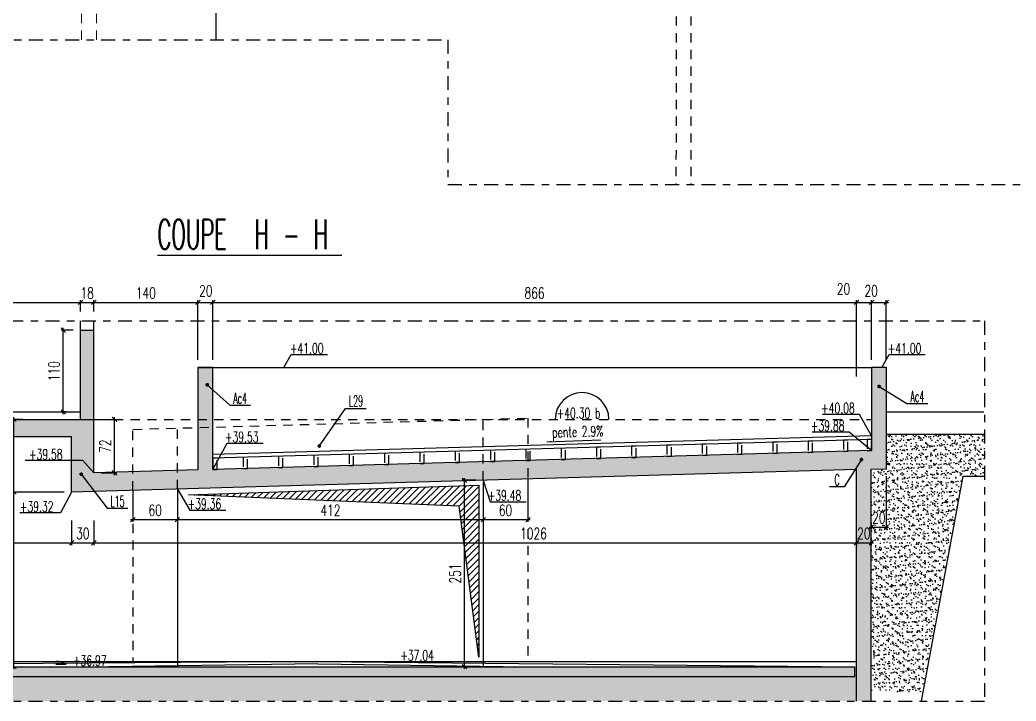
# Model space of a CAD drawing. Extents: x 308 to 787, y -199 to -146.
# Drawn here: x 344.21 to 357.61, y -190.22 to -181.05 of the extents above; entities that cross this region are included whole.
import ezdxf

# ---------------------------------------------------------------- set-up
doc = ezdxf.new("R2010")
doc.units = 0
doc.header["$LTSCALE"] = 0.5
doc.header["$MEASUREMENT"] = 0
for name, pattern in [('AXES2', [1.125, 0.75, -0.125, 0.125, -0.125]), ('CACHE', [0.375, 0.25, -0.125]), ('DISCONTINU2', [0.375, 0.25, -0.125])]:
    doc.linetypes.add(name, pattern=pattern)
doc.layers.get('DEFPOINTS').update_dxf_attribs({"linetype": 'CONTINUOUS'})
for name, color, linetype in [('1_AJSA_vue1', 251, 'CONTINUOUS'), ('1_AJSA_vue2', 13, 'CONTINUOUS'), ('_ SERTI RESERVATION', 210, 'CACHE'), ('AXES', 6, 'AXES2'), ('COTATION', 7, 'CONTINUOUS'), ('HABILLAGE', 7, 'CONTINUOUS'), ('MURS', 3, 'CONTINUOUS'), ('POCHAGE', 254, 'CONTINUOUS'), ('RDC', 7, 'DISCONTINU2'), ('REPERE-POUT', 4, 'CONTINUOUS'), ('REPERE-SEM', 4, 'CONTINUOUS')]:
    doc.layers.add(name, color=color, linetype=linetype)
doc.layers.add('STR - MACONNERIE', color=4, linetype='CONTINUOUS', lineweight=30)
doc.styles.add('ROMANS8', font='romans.shx', dxfattribs={"width": 0.7})
doc.styles.get("Standard").update_dxf_attribs({"font": 'txt.shx'})
doc.dimstyles.new('COT50 cm', dxfattribs={"dimtxt": 0.15, "dimasz": 0.06, "dimexe": 0.03, "dimexo": 0.1, "dimgap": 0.05, "dimtad": 1, "dimdec": 0, "dimlfac": 100, "dimzin": 0, "dimdsep": 46, "dimtxsty": 'ROMANS8', "dimblk1": 'OBLIQUE', "dimblk2": 'OBLIQUE', "dimsah": 1, "dimcen": 0.03, "dimdle": 0.03, "dimclrt": 1, "dimadec": 0, "dimazin": 0, "dimtfac": 1, "dimtdec": 0, "dimtmove": 0, "dimatfit": 3, "dimfxl": 0, "dimtolj": 1, "dimtzin": 0, "dimlwd": -1, "dimlwe": -1, "dimarcsym": 0})

# ---------------------------------------------------------------- blocks, each defined once
blk = doc.blocks.new('_Oblique')
at = {"layer": 'COTATION', "color": 0, "lineweight": -2}
blk.add_line((-0.5, -0.5), (0.5, 0.5), dxfattribs=at)
blk = doc.blocks.new('*D740')
at = {"layer": 'COTATION', "color": 0, "transparency": 16777216}
for p, q in [((338.619, -184.976), (338.619, -184.821)), ((345.024, -184.976), (345.024, -184.821)), ((338.589, -184.851), (345.054, -184.851))]:
    blk.add_line(p, q, dxfattribs=at)
at = {"layer": 'DEFPOINTS', "color": 0, "transparency": 16777216}
for p in [(345.024, -184.851), (338.619, -185.076), (345.024, -185.076)]:
    blk.add_point(p, dxfattribs=at)
at = {"layer": 'COTATION', "color": 0, "transparency": 16777216, "xscale": 0.06, "yscale": 0.06, "zscale": 0.06, "rotation": 180}
blk.add_blockref('_Oblique', (338.619, -184.851), dxfattribs=at)
at = {"layer": 'COTATION', "color": 0, "transparency": 16777216, "xscale": 0.06, "yscale": 0.06, "zscale": 0.06}
blk.add_blockref('_Oblique', (345.024, -184.851), dxfattribs=at)
at = {"layer": 'COTATION', "color": 1, "transparency": 16777216, "insert": (341.821, -184.726), "char_height": 0.15, "attachment_point": 5, "style": 'ROMANS8'}
blk.add_mtext('\\A1;640', dxfattribs=at)
blk = doc.blocks.new('*D741')
at = {"layer": 'COTATION', "color": 0, "transparency": 16777216}
for p, q in [((345.204, -184.976), (345.204, -184.821)), ((346.604, -185.626), (346.604, -184.821)), ((345.174, -184.851), (346.634, -184.851))]:
    blk.add_line(p, q, dxfattribs=at)
at = {"layer": 'DEFPOINTS', "color": 0, "transparency": 16777216}
for p in [(346.604, -184.851), (345.204, -185.076), (346.604, -185.726)]:
    blk.add_point(p, dxfattribs=at)
at = {"layer": 'COTATION', "color": 0, "transparency": 16777216, "xscale": 0.06, "yscale": 0.06, "zscale": 0.06, "rotation": 180}
blk.add_blockref('_Oblique', (345.204, -184.851), dxfattribs=at)
at = {"layer": 'COTATION', "color": 0, "transparency": 16777216, "xscale": 0.06, "yscale": 0.06, "zscale": 0.06}
blk.add_blockref('_Oblique', (346.604, -184.851), dxfattribs=at)
at = {"layer": 'COTATION', "color": 1, "transparency": 16777216, "insert": (345.904, -184.726), "char_height": 0.15, "attachment_point": 5, "style": 'ROMANS8'}
blk.add_mtext('\\A1;140', dxfattribs=at)
blk = doc.blocks.new('*D742')
at = {"layer": 'COTATION', "color": 0, "transparency": 16777216}
for p, q in [((346.804, -185.626), (346.804, -184.821)), ((355.464, -185.851), (355.464, -184.821)), ((346.774, -184.851), (355.494, -184.851))]:
    blk.add_line(p, q, dxfattribs=at)
at = {"layer": 'DEFPOINTS', "color": 0, "transparency": 16777216}
for p in [(355.464, -184.851), (346.804, -185.726), (355.464, -187.102)]:
    blk.add_point(p, dxfattribs=at)
at = {"layer": 'COTATION', "color": 0, "transparency": 16777216, "xscale": 0.06, "yscale": 0.06, "zscale": 0.06, "rotation": 180}
blk.add_blockref('_Oblique', (346.804, -184.851), dxfattribs=at)
at = {"layer": 'COTATION', "color": 0, "transparency": 16777216, "xscale": 0.06, "yscale": 0.06, "zscale": 0.06}
blk.add_blockref('_Oblique', (355.464, -184.851), dxfattribs=at)
at = {"layer": 'COTATION', "color": 1, "transparency": 16777216, "insert": (351.134, -184.726), "char_height": 0.15, "attachment_point": 5, "style": 'ROMANS8'}
blk.add_mtext('\\A1;866', dxfattribs=at)
blk = doc.blocks.new('*D743')
at = {"layer": 'COTATION', "color": 0, "transparency": 16777216}
for p, q in [((355.464, -185.851), (355.464, -184.821)), ((355.666, -185.626), (355.666, -184.821)), ((355.434, -184.851), (355.696, -184.851))]:
    blk.add_line(p, q, dxfattribs=at)
at = {"layer": 'DEFPOINTS', "color": 0, "transparency": 16777216}
for p in [(355.666, -184.851), (355.666, -185.726), (355.464, -187.102)]:
    blk.add_point(p, dxfattribs=at)
at = {"layer": 'COTATION', "color": 0, "transparency": 16777216, "xscale": 0.06, "yscale": 0.06, "zscale": 0.06, "rotation": 180}
blk.add_blockref('_Oblique', (355.464, -184.851), dxfattribs=at)
at = {"layer": 'COTATION', "color": 0, "transparency": 16777216, "xscale": 0.06, "yscale": 0.06, "zscale": 0.06}
blk.add_blockref('_Oblique', (355.666, -184.851), dxfattribs=at)
at = {"layer": 'COTATION', "color": 1, "transparency": 16777216, "insert": (355.29, -184.67), "char_height": 0.15, "attachment_point": 5, "style": 'ROMANS8'}
blk.add_mtext('\\A1;20', dxfattribs=at)
blk = doc.blocks.new('*D744')
at = {"layer": 'COTATION', "color": 0, "transparency": 16777216}
for p, q in [((355.666, -185.626), (355.666, -184.821)), ((355.866, -185.626), (355.866, -184.821)), ((355.636, -184.851), (355.896, -184.851))]:
    blk.add_line(p, q, dxfattribs=at)
at = {"layer": 'DEFPOINTS', "color": 0, "transparency": 16777216}
for p in [(355.866, -184.851), (355.666, -185.726), (355.866, -185.726)]:
    blk.add_point(p, dxfattribs=at)
at = {"layer": 'COTATION', "color": 0, "transparency": 16777216, "xscale": 0.06, "yscale": 0.06, "zscale": 0.06, "rotation": 180}
blk.add_blockref('_Oblique', (355.666, -184.851), dxfattribs=at)
at = {"layer": 'COTATION', "color": 0, "transparency": 16777216, "xscale": 0.06, "yscale": 0.06, "zscale": 0.06}
blk.add_blockref('_Oblique', (355.866, -184.851), dxfattribs=at)
at = {"layer": 'COTATION', "color": 1, "transparency": 16777216, "insert": (355.664, -184.696), "char_height": 0.15, "attachment_point": 5, "style": 'ROMANS8'}
blk.add_mtext('\\A1;20', dxfattribs=at)
blk = doc.blocks.new('*D737')
at = {"layer": 'COTATION', "color": 0, "transparency": 16777216}
for p, q in [((344.793, -186.356), (344.793, -185.196)), ((344.924, -185.226), (344.763, -185.226)), ((344.837, -186.326), (344.763, -186.326))]:
    blk.add_line(p, q, dxfattribs=at)
at = {"layer": 'DEFPOINTS', "color": 0, "transparency": 16777216}
for p in [(344.793, -185.226), (345.024, -185.226), (344.937, -186.326)]:
    blk.add_point(p, dxfattribs=at)
at = {"layer": 'COTATION', "color": 0, "transparency": 16777216, "xscale": 0.06, "yscale": 0.06, "zscale": 0.06}
for p, rotation in [((344.793, -185.226), 90), ((344.793, -186.326), 270)]:
    blk.add_blockref('_Oblique', p, dxfattribs=dict(at, rotation=rotation))
at = {"layer": 'COTATION', "color": 1, "transparency": 16777216, "insert": (344.668, -185.776), "char_height": 0.15, "attachment_point": 5, "rotation": 90, "style": 'ROMANS8'}
blk.add_mtext('\\A1;110', dxfattribs=at)
blk = doc.blocks.new('*D745')
at = {"layer": 'COTATION', "color": 0, "transparency": 16777216}
for p, q in [((344.804, -187.405), (344.097, -187.405)), ((344.127, -189.786), (344.127, -187.375)), ((344.096, -189.756), (344.157, -189.756))]:
    blk.add_line(p, q, dxfattribs=at)
at = {"layer": 'DEFPOINTS', "color": 0, "transparency": 16777216}
for p in [(344.127, -187.405), (344.904, -187.405), (343.996, -189.756)]:
    blk.add_point(p, dxfattribs=at)
at = {"layer": 'COTATION', "color": 0, "transparency": 16777216, "xscale": 0.06, "yscale": 0.06, "zscale": 0.06}
for p, rotation in [((344.127, -187.405), 90), ((344.127, -189.756), 270)]:
    blk.add_blockref('_Oblique', p, dxfattribs=dict(at, rotation=rotation))
at = {"layer": 'COTATION', "color": 1, "transparency": 16777216, "insert": (344.002, -188.581), "char_height": 0.15, "attachment_point": 5, "rotation": 90, "style": 'ROMANS8'}
blk.add_mtext('\\A1;235', dxfattribs=at)
blk = doc.blocks.new('*D746')
at = {"layer": 'COTATION', "color": 0, "transparency": 16777216}
for p, q in [((344.25, -186.426), (344.097, -186.426)), ((344.127, -187.435), (344.127, -186.396)), ((344.804, -187.405), (344.097, -187.405))]:
    blk.add_line(p, q, dxfattribs=at)
at = {"layer": 'DEFPOINTS', "color": 0, "transparency": 16777216}
for p in [(344.127, -186.426), (344.35, -186.426), (344.904, -187.405)]:
    blk.add_point(p, dxfattribs=at)
at = {"layer": 'COTATION', "color": 0, "transparency": 16777216, "xscale": 0.06, "yscale": 0.06, "zscale": 0.06}
for p, rotation in [((344.127, -186.426), 90), ((344.127, -187.405), 270)]:
    blk.add_blockref('_Oblique', p, dxfattribs=dict(at, rotation=rotation))
at = {"layer": 'COTATION', "color": 1, "transparency": 16777216, "insert": (344.002, -186.916), "char_height": 0.15, "attachment_point": 5, "rotation": 90, "style": 'ROMANS8'}
blk.add_mtext('\\A1;98', dxfattribs=at)
blk = doc.blocks.new('*D747')
at = {"layer": 'COTATION', "color": 0, "transparency": 16777216}
for p, q in [((346.604, -185.626), (346.604, -184.821)), ((346.804, -184.913), (346.804, -184.821)), ((346.574, -184.851), (346.834, -184.851))]:
    blk.add_line(p, q, dxfattribs=at)
at = {"layer": 'DEFPOINTS', "color": 0, "transparency": 16777216}
for p in [(346.804, -184.851), (346.804, -185.013), (346.604, -185.726)]:
    blk.add_point(p, dxfattribs=at)
at = {"layer": 'COTATION', "color": 0, "transparency": 16777216, "xscale": 0.06, "yscale": 0.06, "zscale": 0.06, "rotation": 180}
blk.add_blockref('_Oblique', (346.604, -184.851), dxfattribs=at)
at = {"layer": 'COTATION', "color": 0, "transparency": 16777216, "xscale": 0.06, "yscale": 0.06, "zscale": 0.06}
blk.add_blockref('_Oblique', (346.804, -184.851), dxfattribs=at)
at = {"layer": 'COTATION', "color": 1, "transparency": 16777216, "insert": (346.712, -184.697), "char_height": 0.15, "attachment_point": 5, "style": 'ROMANS8'}
blk.add_mtext('\\A1;20', dxfattribs=at)
blk = doc.blocks.new('*D748')
at = {"layer": 'COTATION', "color": 0, "transparency": 16777216}
for p, q in [((345.024, -184.976), (345.024, -184.821)), ((345.204, -184.868), (345.204, -184.821)), ((344.994, -184.851), (345.234, -184.851))]:
    blk.add_line(p, q, dxfattribs=at)
at = {"layer": 'DEFPOINTS', "color": 0, "transparency": 16777216}
for p in [(345.204, -184.851), (345.024, -185.076), (345.204, -184.968)]:
    blk.add_point(p, dxfattribs=at)
at = {"layer": 'COTATION', "color": 0, "transparency": 16777216, "xscale": 0.06, "yscale": 0.06, "zscale": 0.06, "rotation": 180}
blk.add_blockref('_Oblique', (345.024, -184.851), dxfattribs=at)
at = {"layer": 'COTATION', "color": 0, "transparency": 16777216, "xscale": 0.06, "yscale": 0.06, "zscale": 0.06}
blk.add_blockref('_Oblique', (345.204, -184.851), dxfattribs=at)
at = {"layer": 'COTATION', "color": 1, "transparency": 16777216, "insert": (345.114, -184.726), "char_height": 0.15, "attachment_point": 5, "style": 'ROMANS8'}
blk.add_mtext('\\A1;18', dxfattribs=at)
blk = doc.blocks.new('*D750')
at = {"layer": 'COTATION', "color": 0, "transparency": 16777216}
for p, q in [((338.639, -187.888), (338.639, -188.118)), ((344.904, -187.788), (344.904, -188.118)), ((338.609, -188.088), (344.934, -188.088))]:
    blk.add_line(p, q, dxfattribs=at)
at = {"layer": 'DEFPOINTS', "color": 0, "transparency": 16777216}
for p in [(344.904, -187.688), (338.639, -187.788), (344.904, -188.088)]:
    blk.add_point(p, dxfattribs=at)
at = {"layer": 'COTATION', "color": 0, "transparency": 16777216, "xscale": 0.06, "yscale": 0.06, "zscale": 0.06, "rotation": 180}
blk.add_blockref('_Oblique', (338.639, -188.088), dxfattribs=at)
at = {"layer": 'COTATION', "color": 0, "transparency": 16777216, "xscale": 0.06, "yscale": 0.06, "zscale": 0.06}
blk.add_blockref('_Oblique', (344.904, -188.088), dxfattribs=at)
at = {"layer": 'COTATION', "color": 1, "transparency": 16777216, "insert": (341.771, -187.963), "char_height": 0.15, "attachment_point": 5, "style": 'ROMANS8'}
blk.add_mtext('\\A1;627', dxfattribs=at)
blk = doc.blocks.new('*D751')
at = {"layer": 'COTATION', "color": 0, "transparency": 16777216}
for p, q in [((344.904, -187.788), (344.904, -188.118)), ((345.204, -187.788), (345.204, -188.118)), ((344.874, -188.088), (345.234, -188.088))]:
    blk.add_line(p, q, dxfattribs=at)
at = {"layer": 'DEFPOINTS', "color": 0, "transparency": 16777216}
for p in [(344.904, -187.688), (345.204, -187.688), (345.204, -188.088)]:
    blk.add_point(p, dxfattribs=at)
at = {"layer": 'COTATION', "color": 0, "transparency": 16777216, "xscale": 0.06, "yscale": 0.06, "zscale": 0.06, "rotation": 180}
blk.add_blockref('_Oblique', (344.904, -188.088), dxfattribs=at)
at = {"layer": 'COTATION', "color": 0, "transparency": 16777216, "xscale": 0.06, "yscale": 0.06, "zscale": 0.06}
blk.add_blockref('_Oblique', (345.204, -188.088), dxfattribs=at)
at = {"layer": 'COTATION', "color": 1, "transparency": 16777216, "insert": (345.054, -187.963), "char_height": 0.15, "attachment_point": 5, "style": 'ROMANS8'}
blk.add_mtext('\\A1;30', dxfattribs=at)
blk = doc.blocks.new('*D752')
at = {"layer": 'COTATION', "color": 0, "transparency": 16777216}
for p, q in [((345.204, -187.788), (345.204, -188.118)), ((355.464, -188.025), (355.464, -188.118)), ((345.174, -188.088), (355.494, -188.088))]:
    blk.add_line(p, q, dxfattribs=at)
at = {"layer": 'DEFPOINTS', "color": 0, "transparency": 16777216}
for p in [(345.204, -187.688), (355.464, -187.925), (355.464, -188.088)]:
    blk.add_point(p, dxfattribs=at)
at = {"layer": 'COTATION', "color": 0, "transparency": 16777216, "xscale": 0.06, "yscale": 0.06, "zscale": 0.06, "rotation": 180}
blk.add_blockref('_Oblique', (345.204, -188.088), dxfattribs=at)
at = {"layer": 'COTATION', "color": 0, "transparency": 16777216, "xscale": 0.06, "yscale": 0.06, "zscale": 0.06}
blk.add_blockref('_Oblique', (355.464, -188.088), dxfattribs=at)
at = {"layer": 'COTATION', "color": 1, "transparency": 16777216, "insert": (351.119, -187.963), "char_height": 0.15, "attachment_point": 5, "style": 'ROMANS8'}
blk.add_mtext('\\A1;1026', dxfattribs=at)
blk = doc.blocks.new('*D753')
at = {"layer": 'COTATION', "color": 0, "transparency": 16777216}
for p, q in [((355.464, -188.025), (355.464, -188.118)), ((355.664, -188.025), (355.664, -188.118)), ((355.434, -188.088), (355.694, -188.088))]:
    blk.add_line(p, q, dxfattribs=at)
at = {"layer": 'DEFPOINTS', "color": 0, "transparency": 16777216}
for p in [(355.464, -187.925), (355.664, -187.925), (355.664, -188.088)]:
    blk.add_point(p, dxfattribs=at)
at = {"layer": 'COTATION', "color": 0, "transparency": 16777216, "xscale": 0.06, "yscale": 0.06, "zscale": 0.06, "rotation": 180}
blk.add_blockref('_Oblique', (355.464, -188.088), dxfattribs=at)
at = {"layer": 'COTATION', "color": 0, "transparency": 16777216, "xscale": 0.06, "yscale": 0.06, "zscale": 0.06}
blk.add_blockref('_Oblique', (355.664, -188.088), dxfattribs=at)
at = {"layer": 'COTATION', "color": 1, "transparency": 16777216, "insert": (355.564, -187.963), "char_height": 0.15, "attachment_point": 5, "style": 'ROMANS8'}
blk.add_mtext('\\A1;20', dxfattribs=at)
blk = doc.blocks.new('*D754')
at = {"layer": 'COTATION', "color": 0, "transparency": 16777216}
for p, q in [((355.866, -187.191), (355.866, -187.906)), ((355.634, -187.876), (355.896, -187.876)), ((355.664, -187.814), (355.664, -187.906))]:
    blk.add_line(p, q, dxfattribs=at)
at = {"layer": 'DEFPOINTS', "color": 0, "transparency": 16777216}
for p in [(355.866, -187.091), (355.664, -187.714), (355.866, -187.876)]:
    blk.add_point(p, dxfattribs=at)
at = {"layer": 'COTATION', "color": 0, "transparency": 16777216, "xscale": 0.06, "yscale": 0.06, "zscale": 0.06, "rotation": 180}
blk.add_blockref('_Oblique', (355.664, -187.876), dxfattribs=at)
at = {"layer": 'COTATION', "color": 0, "transparency": 16777216, "xscale": 0.06, "yscale": 0.06, "zscale": 0.06}
blk.add_blockref('_Oblique', (355.866, -187.876), dxfattribs=at)
at = {"layer": 'COTATION', "color": 1, "transparency": 16777216, "insert": (355.765, -187.751), "char_height": 0.15, "attachment_point": 5, "style": 'ROMANS8'}
blk.add_mtext('\\A1;20', dxfattribs=at)
blk = doc.blocks.new('*D1262')
at = {"layer": 'COTATION', "color": 0, "transparency": 16777216}
for p, q in [((345.124, -186.426), (345.512, -186.426)), ((345.482, -187.176), (345.482, -186.396)), ((345.304, -187.146), (345.512, -187.146))]:
    blk.add_line(p, q, dxfattribs=at)
at = {"layer": 'DEFPOINTS', "color": 0, "transparency": 16777216}
for p in [(345.024, -186.426), (345.482, -186.426), (345.204, -187.146)]:
    blk.add_point(p, dxfattribs=at)
at = {"layer": 'COTATION', "color": 0, "transparency": 16777216, "xscale": 0.06, "yscale": 0.06, "zscale": 0.06}
for p, rotation in [((345.482, -186.426), 90), ((345.482, -187.146), 270)]:
    blk.add_blockref('_Oblique', p, dxfattribs=dict(at, rotation=rotation))
at = {"layer": 'COTATION', "color": 1, "transparency": 16777216, "insert": (345.357, -186.786), "char_height": 0.15, "attachment_point": 5, "rotation": 90, "style": 'ROMANS8'}
blk.add_mtext('\\A1;72', dxfattribs=at)
blk = doc.blocks.new('*D1307')
at = {"layer": 'COTATION', "color": 0, "transparency": 16777216}
for p, q in [((350.191, -189.786), (350.191, -187.216)), ((350.344, -187.246), (350.161, -187.246)), ((350.344, -189.756), (350.161, -189.756))]:
    blk.add_line(p, q, dxfattribs=at)
at = {"layer": 'DEFPOINTS', "color": 0, "transparency": 16777216}
for p in [(350.191, -187.246), (350.444, -187.246), (350.444, -189.756)]:
    blk.add_point(p, dxfattribs=at)
at = {"layer": 'COTATION', "color": 0, "transparency": 16777216, "xscale": 0.06, "yscale": 0.06, "zscale": 0.06}
for p, rotation in [((350.191, -187.246), 90), ((350.191, -189.756), 270)]:
    blk.add_blockref('_Oblique', p, dxfattribs=dict(at, rotation=rotation))
at = {"layer": 'COTATION', "color": 1, "transparency": 16777216, "insert": (350.066, -188.501), "char_height": 0.15, "attachment_point": 5, "rotation": 90, "style": 'ROMANS8'}
blk.add_mtext('\\A1;251', dxfattribs=at)
blk = doc.blocks.new('*D1309')
at = {"layer": 'COTATION', "color": 0, "transparency": 16777216}
for p, q in [((345.728, -187.482), (345.728, -187.805)), ((345.698, -187.775), (346.358, -187.775)), ((346.328, -187.775), (346.328, -187.805))]:
    blk.add_line(p, q, dxfattribs=at)
at = {"layer": 'DEFPOINTS', "color": 0, "transparency": 16777216}
for p in [(345.728, -187.382), (346.328, -187.691), (346.328, -187.775)]:
    blk.add_point(p, dxfattribs=at)
at = {"layer": 'COTATION', "color": 0, "transparency": 16777216, "xscale": 0.06, "yscale": 0.06, "zscale": 0.06, "rotation": 180}
blk.add_blockref('_Oblique', (345.728, -187.775), dxfattribs=at)
at = {"layer": 'COTATION', "color": 0, "transparency": 16777216, "xscale": 0.06, "yscale": 0.06, "zscale": 0.06}
blk.add_blockref('_Oblique', (346.328, -187.775), dxfattribs=at)
at = {"layer": 'COTATION', "color": 1, "transparency": 16777216, "insert": (346.028, -187.65), "char_height": 0.15, "attachment_point": 5, "style": 'ROMANS8'}
blk.add_mtext('\\A1;60', dxfattribs=at)
blk = doc.blocks.new('*D1310')
at = {"layer": 'COTATION', "color": 0, "transparency": 16777216}
for p, q in [((350.444, -187.702), (350.444, -187.805)), ((346.298, -187.775), (350.474, -187.775)), ((346.328, -187.775), (346.328, -187.805))]:
    blk.add_line(p, q, dxfattribs=at)
at = {"layer": 'DEFPOINTS', "color": 0, "transparency": 16777216}
for p in [(350.444, -187.602), (346.328, -187.691), (350.444, -187.775)]:
    blk.add_point(p, dxfattribs=at)
at = {"layer": 'COTATION', "color": 0, "transparency": 16777216, "xscale": 0.06, "yscale": 0.06, "zscale": 0.06, "rotation": 180}
blk.add_blockref('_Oblique', (346.328, -187.775), dxfattribs=at)
at = {"layer": 'COTATION', "color": 0, "transparency": 16777216, "xscale": 0.06, "yscale": 0.06, "zscale": 0.06}
blk.add_blockref('_Oblique', (350.444, -187.775), dxfattribs=at)
at = {"layer": 'COTATION', "color": 1, "transparency": 16777216, "insert": (348.386, -187.65), "char_height": 0.15, "attachment_point": 5, "style": 'ROMANS8'}
blk.add_mtext('\\A1;412', dxfattribs=at)
blk = doc.blocks.new('*D1311')
at = {"layer": 'COTATION', "color": 0, "transparency": 16777216}
for p, q in [((351.044, -187.329), (351.044, -187.805)), ((350.444, -187.702), (350.444, -187.805)), ((350.414, -187.775), (351.074, -187.775))]:
    blk.add_line(p, q, dxfattribs=at)
at = {"layer": 'DEFPOINTS', "color": 0, "transparency": 16777216}
for p in [(351.044, -187.229), (350.444, -187.602), (351.044, -187.775)]:
    blk.add_point(p, dxfattribs=at)
at = {"layer": 'COTATION', "color": 0, "transparency": 16777216, "xscale": 0.06, "yscale": 0.06, "zscale": 0.06, "rotation": 180}
blk.add_blockref('_Oblique', (350.444, -187.775), dxfattribs=at)
at = {"layer": 'COTATION', "color": 0, "transparency": 16777216, "xscale": 0.06, "yscale": 0.06, "zscale": 0.06}
blk.add_blockref('_Oblique', (351.044, -187.775), dxfattribs=at)
at = {"layer": 'COTATION', "color": 1, "transparency": 16777216, "insert": (350.744, -187.65), "char_height": 0.15, "attachment_point": 5, "style": 'ROMANS8'}
blk.add_mtext('\\A1;60', dxfattribs=at)

msp = doc.modelspace()

# ---------------------------------------------------------------- hatches: boundary and pattern name
at = {"layer": '_ SERTI RESERVATION'}
h = msp.add_hatch(dxfattribs=at)
h.set_pattern_fill('ANSI31', color=256, scale=0.5)
h.set_pattern_definition([(45, (21.95726, 0.34311), (-0.044194174, 0.044194174), [])])
h.paths.add_polyline_path([(346.4794, -187.4438), (350.1182, -187.5947), (350.3855, -189.6277), (350.3837, -187.3113)])
at = {"layer": 'HABILLAGE'}
h = msp.add_hatch(dxfattribs=at)
h.set_pattern_fill('AR-SAND', color=256, scale=0.05, style=0)
h.set_pattern_definition([(37.5, (-5.93899, 5.12633), (-0.003149668, 0.096341188), [0, -0.076, 0, -0.085, 0, -0.08125]), (7.5, (-5.93899, 5.12633), (0.088488835, 0.141107303), [0, -0.041, 0, -0.0685, 0, -0.02625]), (327.5, (-6.00049, 5.12633), (0.155707093, 0.000282953), [0, -0.025, 0, -0.09, 0, -0.1175]), (317.5, (-6.00049, 5.12633), (0.15030633, 0.04388378), [0, -0.0125, 0, -0.059, 0, -0.0675])])
h.paths.add_polyline_path([(356.8992, -187.1892), (357.1867, -187.1892), (357.1867, -186.6265), (355.8663, -186.6265), (355.8663, -186.8407), (355.8663, -187.0908), (355.6635, -187.0966), (355.6635, -190.0882), (356.3408, -190.0882)])
h.paths.add_polyline_path([(355.6424, -187.8638), (355.8874, -187.8638), (355.8874, -187.6388), (355.6424, -187.6388)], flags=9)
h = msp.add_hatch(dxfattribs=at)
h.set_pattern_fill('AR-SAND', color=256, scale=0.05, style=0)
h.set_pattern_definition([(37.5, (-15.44949, -59.819424), (-0.003149668, 0.096341188), [0, -0.076, 0, -0.085, 0, -0.08125]), (7.5, (-15.44949, -59.81942), (0.088488835, 0.141107303), [0, -0.041, 0, -0.0685, 0, -0.02625]), (327.5, (-15.51099, -59.819424), (0.155707093, 0.000282953), [0, -0.025, 0, -0.09, 0, -0.1175]), (317.5, (-15.51099, -59.81942), (0.15030633, 0.04388378), [0, -0.0125, 0, -0.059, 0, -0.0675])])
h.paths.add_polyline_path([(338.6385, -190.2182), (355.4635, -190.2182), (355.4635, -189.8865), (338.6385, -189.8865)])
at = {"layer": 'POCHAGE'}
h = msp.add_hatch(color=256, dxfattribs=at)
h.paths.add_polyline_path([(355.8663, -185.7265), (355.6663, -185.7265), (355.6663, -186.8464), (351.0435, -186.979), (351.0435, -187.2291), (355.4635, -187.1023), (355.4635, -190.2182), (355.6635, -190.2182), (355.6635, -187.0966), (355.8663, -187.0908)])
h.paths.add_polyline_path([(351.0435, -186.979), (350.4435, -186.9962), (350.4435, -187.2463), (351.0435, -187.2291)])
h.paths.add_polyline_path([(350.4435, -186.9962), (346.8035, -187.1006), (346.8035, -187.1006), (346.8035, -186.9505), (346.8035, -186.5304), (346.6035, -186.5361), (346.6035, -187.1063), (346.3281, -187.1142), (346.3281, -187.3643), (350.4435, -187.2463)])
h.paths.add_polyline_path([(346.3281, -187.1142), (345.7281, -187.1314), (345.7281, -187.3815), (346.3281, -187.3643)])
h.paths.add_polyline_path([(345.7281, -187.1314), (345.2035, -187.1465), (345.2035, -186.4265), (345.0235, -186.4265), (338.6185, -186.4265), (338.6185, -185.5765), (338.4385, -185.5765), (338.4385, -190.2182), (338.6385, -190.2182), (338.6385, -186.6565), (344.9035, -186.6565), (344.9035, -187.4052), (345.7281, -187.3815)])
h.paths.add_polyline_path([(345.2035, -185.2265), (345.0235, -185.2265), (345.0235, -186.4265), (345.2035, -186.4265)])
h = msp.add_hatch(color=256, dxfattribs=at)
h.paths.add_polyline_path([(346.6035, -186.4265), (346.8035, -186.4265), (346.8035, -185.7265), (346.6035, -185.7265)], flags=17)
h.paths.add_polyline_path([(346.8035, -186.5304), (346.8035, -185.7265), (346.6035, -185.7265), (346.6035, -186.5361)])
for points in [[(346.8035, -185.7265), (346.6035, -185.7265), (346.6035, -186.4265), (346.8035, -186.4265)], [(338.6585, -189.7565), (338.6585, -189.8865), (355.4435, -189.8865), (355.4435, -189.7565)]]:
    msp.add_hatch(color=256, dxfattribs=at).paths.add_polyline_path(points)

# ---------------------------------------------------------------- linework, layer by layer
at = {"layer": '1_AJSA_vue1'}
msp.add_lwpolyline([(346.8456, -177.6642), (346.8428, -181.3169)], dxfattribs=at)
at = {"layer": '1_AJSA_vue2', "linetype": 'CACHE'}
for p, q in [((353.0369, -179.8763), (353.0361, -183.2637)), ((353.2359, -179.8763), (353.2359, -183.2637))]:
    msp.add_line(p, q, dxfattribs=at)
at = {"layer": '_ SERTI RESERVATION', "linetype": 'ByBlock'}
msp.add_lwpolyline([(350.3855, -189.6277), (350.1182, -187.5947), (346.4794, -187.4438), (350.3837, -187.3113)], close=True, dxfattribs=at)
at = {"layer": 'AXES', "color": 6, "ltscale": 0.5}
for p, q in [((338.2166, -185.1005), (357.1867, -185.1005)), ((357.1867, -185.1005), (357.1867, -190.2182)), ((337.989, -190.2182), (357.1867, -190.2182))]:
    msp.add_line(p, q, dxfattribs=at)
msp.add_lwpolyline([(331.1666, -181.3169), (349.967, -181.3169), (349.967, -183.2637), (379.6608, -183.2637), (379.6608, -184.2668), (395.072, -184.2668), (395.072, -189.3563)], dxfattribs=at)
at = {"layer": 'COTATION'}
msp.add_arc((351.7722, -186.4265), 0.3611, 0, 180, dxfattribs=at)
at = {"layer": 'HABILLAGE', "color": 1}
for p, q in [((356.3408, -190.2182), (356.8992, -187.1892)), ((356.8992, -187.1892), (357.1867, -187.1892))]:
    msp.add_line(p, q, dxfattribs=at)
at = {"layer": 'MURS'}
for p, q in [((345.0235, -185.2265), (345.2035, -185.2265)), ((345.0235, -186.4265), (345.0235, -185.2265)), ((345.2035, -187.1465), (345.2035, -185.2265)), ((346.6035, -185.7265), (346.8035, -185.7265)), ((338.6185, -186.4265), (345.0235, -186.4265)), ((338.6385, -186.6565), (344.9035, -186.6565)), ((344.9035, -187.4052), (344.9035, -186.6565)), ((355.6635, -190.2182), (355.6635, -187.0966)), ((355.4635, -187.1023), (344.9035, -187.4052)), ((355.4635, -190.2182), (355.4635, -187.1023)), ((338.6585, -189.7565), (355.4435, -189.7565)), ((355.4435, -189.8865), (355.4435, -189.7565)), ((338.6585, -189.8865), (355.4435, -189.8865))]:
    msp.add_line(p, q, dxfattribs=at)
for points in [[(346.8035, -187.1006), (346.8035, -185.7265), (346.6035, -185.7265), (346.6035, -187.1063)], [(355.6635, -187.0966), (355.8663, -187.0908), (355.8663, -185.7265), (355.6663, -185.7265), (355.6663, -186.8464), (346.8035, -187.1006)], [(346.6035, -187.1063), (345.2035, -187.1465)]]:
    msp.add_lwpolyline(points, dxfattribs=at)
at = {"layer": 'POCHAGE', "color": 0}
msp.add_line((344.6937, -189.7229), (344.83, -189.7229), dxfattribs=at)
msp.add_spline([(344.6927, -189.6858), (344.7184, -189.6787), (344.7792, -189.6938), (344.8204, -189.6807)], degree=3, dxfattribs=at)
at = {"layer": 'RDC'}
for p, q in [((345.0235, -185.2265), (345.0235, -185.1005)), ((345.2035, -185.2265), (345.2035, -185.1005))]:
    msp.add_line(p, q, dxfattribs=at)
at = {"layer": 'RDC', "linetype": 'ByBlock'}
for p, q in [((342.0399, -186.3265), (345.0235, -186.3265)), ((355.8663, -186.3265), (357.1781, -186.3265)), ((355.6663, -186.6463), (346.8035, -186.9005)), ((355.6663, -186.6963), (346.8035, -186.9505)), ((355.8663, -186.6265), (357.1867, -186.6265))]:
    msp.add_line(p, q, dxfattribs=at)
at = {"layer": 'RDC', "color": 8, "linetype": 'ByBlock'}
for p, q in [((346.3281, -187.3643), (346.3281, -189.7565)), ((350.4435, -187.2463), (350.4435, -189.7565)), ((338.6385, -189.6865), (355.4635, -189.6865)), ((348.2164, -189.6865), (338.6585, -189.7565)), ((348.2164, -189.7188), (345.4059, -189.7565)), ((348.2164, -189.6865), (355.4435, -189.7565)), ((348.2164, -189.7188), (351.0269, -189.7565))]:
    msp.add_line(p, q, dxfattribs=at)
at = {"layer": 'RDC', "linetype": 'CACHE', "lineweight": 15}
for points in [[(345.2406, -181.3169), (345.2406, -177.6655), (340.7959, -177.671), (340.7955, -166.5756), (339.1959, -166.5765)], [(345.0376, -181.3169), (345.0375, -177.8686), (340.5959, -177.8741), (340.5982, -166.7289), (339.1982, -166.7234)]]:
    msp.add_lwpolyline(points, dxfattribs=at)
at = {"layer": 'RDC'}
for points in [[(355.6072, -186.8481), (355.6663, -186.8464), (355.6663, -186.6963), (355.6073, -186.698)], [(351.0143, -186.9798), (351.0733, -186.9781), (351.0733, -186.8281), (351.0143, -186.8297)], [(351.4894, -186.9662), (351.5484, -186.9645), (351.5484, -186.8144), (351.4894, -186.8161)], [(351.9645, -186.9526), (352.0235, -186.9509), (352.0235, -186.8008), (351.9645, -186.8025)], [(352.4396, -186.9389), (352.4986, -186.9372), (352.4986, -186.7872), (352.4396, -186.7889)], [(352.9147, -186.9253), (352.9737, -186.9236), (352.9737, -186.7736), (352.9147, -186.7752)], [(353.3898, -186.9117), (353.4488, -186.91), (353.4488, -186.7599), (353.3898, -186.7616)], [(353.8649, -186.8981), (353.9239, -186.8964), (353.9239, -186.7463), (353.8649, -186.748)], [(354.34, -186.8844), (354.399, -186.8827), (354.399, -186.7327), (354.34, -186.7344)], [(354.8151, -186.8708), (354.8741, -186.8691), (354.8741, -186.719), (354.8151, -186.7207)], [(355.2902, -186.8572), (355.3492, -186.8555), (355.3492, -186.7054), (355.2902, -186.7071)], [(346.8035, -187.1006), (346.8625, -187.0989), (346.8625, -186.9488), (346.8035, -186.9505)], [(347.2135, -187.0888), (347.2725, -187.0871), (347.2725, -186.9371), (347.2135, -186.9388)], [(347.6886, -187.0752), (347.7476, -187.0735), (347.7476, -186.9234), (347.6886, -186.9251)], [(348.1637, -187.0616), (348.2227, -187.0599), (348.2227, -186.9098), (348.1637, -186.9115)], [(348.6388, -187.0479), (348.6978, -187.0462), (348.6978, -186.8962), (348.6388, -186.8979)], [(349.1139, -187.0343), (349.1729, -187.0326), (349.1729, -186.8826), (349.1139, -186.8843)], [(349.589, -187.0207), (349.648, -187.019), (349.648, -186.8689), (349.589, -186.8706)], [(350.0641, -187.0071), (350.1231, -187.0054), (350.1231, -186.8553), (350.0641, -186.857)], [(350.5392, -186.9934), (350.5982, -186.9917), (350.5982, -186.8417), (350.5392, -186.8434)]]:
    msp.add_lwpolyline(points, close=True, dxfattribs=at)
at = {"layer": 'STR - MACONNERIE', "color": 8}
msp.add_line((346.8035, -185.7265), (355.6663, -185.7265), dxfattribs=at)
at = {"layer": 'STR - MACONNERIE', "color": 8, "linetype": 'DISCONTINU2'}
for p, q in [((345.0235, -186.4265), (355.6663, -186.4265)), ((351.0435, -187.2291), (351.0435, -189.6865)), ((345.7281, -187.3815), (345.7281, -189.6865))]:
    msp.add_line(p, q, dxfattribs=at)
at = {"layer": 'STR - MACONNERIE', "color": 0, "linetype": 'DISCONTINU2'}
for p, q in [((345.7281, -186.5611), (351.0435, -186.4093)), ((350.4435, -187.2463), (350.4435, -186.4259)), ((351.0435, -186.4093), (351.0435, -187.2291)), ((345.7281, -187.3815), (345.7281, -186.5611)), ((346.3281, -187.3643), (346.3281, -186.544))]:
    msp.add_line(p, q, dxfattribs=at)

# ---------------------------------------------------------------- texts
at = {"layer": 'HABILLAGE', "color": 1, "style": 'ROMANS8', "width": 0.65}
for s, p in [('+41.00', (347.8417, -185.5405)), ('+41.00', (355.8854, -185.5405)), ('+40.30 b ', (351.4307, -186.4124)), ('+40.08', (354.989, -186.3444)), ('+39.88', (354.8508, -186.5831)), ('+39.53', (346.967, -186.7333)), ('+39.58', (344.3312, -186.9669)), ('+39.36', (346.465, -187.6331)), ('+39.48', (350.5022, -187.5202)), ('+39.32', (344.2086, -187.6715)), ('+36.97', (344.9231, -189.7424)), ('+37.04', (349.3268, -189.6724))]:
    msp.add_text(s, height=0.14, dxfattribs=at).set_placement(p)
msp.add_text('pente 2.9%%%', height=0.14, rotation=1.51383, dxfattribs=at).set_placement((351.3719, -186.6708))
at = {"layer": 'REPERE-POUT', "width": 0.519}
for s, p in [('Ac4', (347.0784, -186.2169)), ('L29', (348.6357, -186.2537)), ('Ac4', (356.1903, -186.1936)), ('C', (355.1687, -187.3158)), ('L15', (345.4275, -187.6037))]:
    msp.add_text(s, height=0.15, dxfattribs=at).set_placement(p)
at = {"layer": 'REPERE-SEM', "color": 4, "width": 0.519}
msp.add_text(' %%UCOUPE  H - H ', height=0.4, dxfattribs=at).set_placement((345.8747, -184.1348))

# ---------------------------------------------------------------- dimensions: what is measured, and where the dimension line sits
at = {"layer": 'COTATION'}
for base, p1, p2, picture, middle in [((345.0235174775, -184.8507431553), (338.6185174778, -185.0762515987), (345.0235174775, -185.0762515987), '*D740', (341.8210174776, -184.7257431553)), ((346.3281, -187.7752), (345.7281, -187.3815), (346.3281, -187.6914), '*D1309', (346.0281, -187.6502))]:
    dim = msp.add_linear_dim(base=base, p1=p1, p2=p2, dimstyle='COT50 cm', dxfattribs=at)
    dim.commit()
    dim.dimension.update_dxf_attribs({"geometry": picture, "text_midpoint": middle})
for base, p1, p2, picture, middle in [((345.2035, -184.8507), (345.0235, -185.0763), (345.2035, -184.9683), '*D748', (345.1135, -184.8507)), ((346.8035, -184.8507), (346.6035, -185.7265), (346.8035, -185.0133), '*D747', (346.7121, -184.8222)), ((355.6663, -184.8507), (355.4635, -187.1023), (355.6663, -185.7265), '*D743', (355.2903, -184.7946)), ((355.8663, -184.8507), (355.6663, -185.7265), (355.8663, -185.7265), '*D744', (355.6635, -184.8207)), ((355.8663, -187.8763), (355.6635, -187.7135), (355.8663, -187.0908), '*D754', (355.7649, -187.8763)), ((355.4635, -188.0879), (345.2035, -187.688), (355.4635, -187.9251), '*D752', (351.1195, -188.0879)), ((355.6635, -188.0879), (355.4635, -187.9251), (355.6635, -187.9251), '*D753', (355.5635, -188.0879))]:
    dim = msp.add_linear_dim(base=base, p1=p1, p2=p2, dimstyle='COT50 cm', override={"dimtmove": 1}, dxfattribs=at)
    dim.commit()
    dim.dimension.update_dxf_attribs({"geometry": picture, "text_midpoint": middle, "dimtype": 160})
for base, p1, p2, picture, middle in [((346.6035, -184.8507), (345.2035, -185.0763), (346.6035, -185.7265), '*D741', (345.9035, -184.7257)), ((355.4635, -184.8507), (346.8035, -185.7265), (355.4635, -187.1023), '*D742', (351.1335, -184.7257)), ((351.0435, -187.7752), (350.4435, -187.6019), (351.0435, -187.2291), '*D1311', (350.7435, -187.6502)), ((350.4435, -187.7752), (346.3281, -187.6914), (350.4435, -187.6019), '*D1310', (348.3858, -187.6502)), ((344.90351749, -188.08788447), (338.63851748, -187.7880135), (344.90351749, -187.68801688), '*D750', (341.77101748, -187.96288447)), ((345.2035, -188.0879), (344.9035, -187.688), (345.2035, -187.688), '*D751', (345.0535, -187.9629))]:
    dim = msp.add_linear_dim(base=base, p1=p1, p2=p2, dimstyle='COT50 cm', override={"dimtmove": 1}, dxfattribs=at)
    dim.commit()
    dim.dimension.update_dxf_attribs({"geometry": picture, "text_midpoint": middle})
for base, p1, p2, picture, middle in [((344.7929, -185.2265), (344.9373, -186.3265), (345.0235, -185.2265), '*D737', (344.6679, -185.7765)), ((344.1271, -186.4265), (344.9035, -187.4052), (344.35, -186.4265), '*D746', (344.0021, -186.9158)), ((345.4818, -186.4265), (345.2035, -187.1465), (345.0235, -186.4265), '*D1262', (345.3568, -186.7865)), ((344.1271, -187.4052), (343.9957, -189.7565), (344.9035, -187.4052), '*D745', (344.0021, -188.5808))]:
    dim = msp.add_linear_dim(base=base, p1=p1, p2=p2, angle=90, dimstyle='COT50 cm', override={"dimtmove": 1}, dxfattribs=at)
    dim.commit()
    dim.dimension.update_dxf_attribs({"geometry": picture, "text_midpoint": middle})
dim = msp.add_linear_dim(base=(350.1912, -187.2463), p1=(350.4435, -189.7565), p2=(350.4435, -187.2463), angle=90, dimstyle='COT50 cm', dxfattribs=at)
dim.commit()
dim.dimension.update_dxf_attribs({"geometry": '*D1307', "text_midpoint": (350.0662, -188.5014)})

# ---------------------------------------------------------------- leaders
msp.add_leader([(351.2971, -186.7282), (352.0242, -186.7036)], dimstyle='COT50 cm', override={"dimgap": 0.05, "dimtad": 0}, dxfattribs=at)
at = {"layer": 'MURS', "color": 1}
for points, override in [([(347.7606, -185.7265), (347.859, -185.5545), (348.3452, -185.5545)], {"dimgap": 0.05, "dimtad": 0, "dimfxl": 10, "dimfxlon": 1}), ([(355.8043, -185.7265), (355.9027, -185.5545), (356.3888, -185.5545)], {"dimgap": 0.05, "dimtad": 0, "dimfxl": 10, "dimfxlon": 1}), ([(346.73, -185.9596), (347.0322, -186.2346), (347.3126, -186.2346)], {"dimasz": 0.2, "dimtad": 0, "dimldrblk": 'DOTSMALL', "dimfxl": 10}), ([(355.7688, -185.9824), (356.1441, -186.2113), (356.4245, -186.2113)], {"dimasz": 0.2, "dimtad": 0, "dimldrblk": 'DOTSMALL', "dimfxl": 10}), ([(348.2377, -186.7844), (348.5888, -186.2812), (348.8692, -186.2812)], {"dimasz": 0.2, "dimtad": 0, "dimldrblk": 'DOTSMALL', "dimfxl": 10}), ([(355.6663, -186.6463), (355.5036, -186.3585), (355.0081, -186.3585)], {"dimgap": 0.05, "dimtad": 0, "dimfxl": 10, "dimfxlon": 1}), ([(355.6663, -186.8464), (355.3654, -186.5971), (354.87, -186.5971)], {"dimgap": 0.05, "dimtad": 0, "dimfxl": 10, "dimfxlon": 1}), ([(346.8035, -187.1006), (346.9984, -186.7473), (347.483, -186.7473)], {"dimgap": 0.05, "dimtad": 0, "dimfxl": 10, "dimfxlon": 1}), ([(355.5313, -186.9676), (355.2974, -187.3335), (355.1027, -187.3335)], {"dimasz": 0.2, "dimtad": 0, "dimldrblk": 'DOTSMALL', "dimfxl": 10}), ([(345.2035, -187.1465), (345.0556, -186.981), (344.2808, -186.981)], {"dimgap": 0.05, "dimtad": 0, "dimfxl": 10, "dimfxlon": 1}), ([(345.0336, -187.1647), (345.3813, -187.6215), (345.6617, -187.6215)], {"dimasz": 0.2, "dimtad": 0, "dimldrblk": 'DOTSMALL', "dimfxl": 10}), ([(346.3281, -187.3643), (346.4964, -187.6471), (346.9811, -187.6471)], {"dimgap": 0.05, "dimtad": 0, "dimfxl": 10, "dimfxlon": 1}), ([(350.4435, -187.2463), (350.5373, -187.5342), (351.0215, -187.5342)], {"dimgap": 0.05, "dimtad": 0, "dimfxl": 10, "dimfxlon": 1}), ([(344.9035, -187.4052), (344.7558, -187.6856), (344.21, -187.6856)], {"dimgap": 0.05, "dimtad": 0, "dimfxl": 10, "dimfxlon": 1})]:
    msp.add_leader(points, dimstyle='COT50 cm', override=override, dxfattribs=at)

doc.saveas('drawing.dxf')
